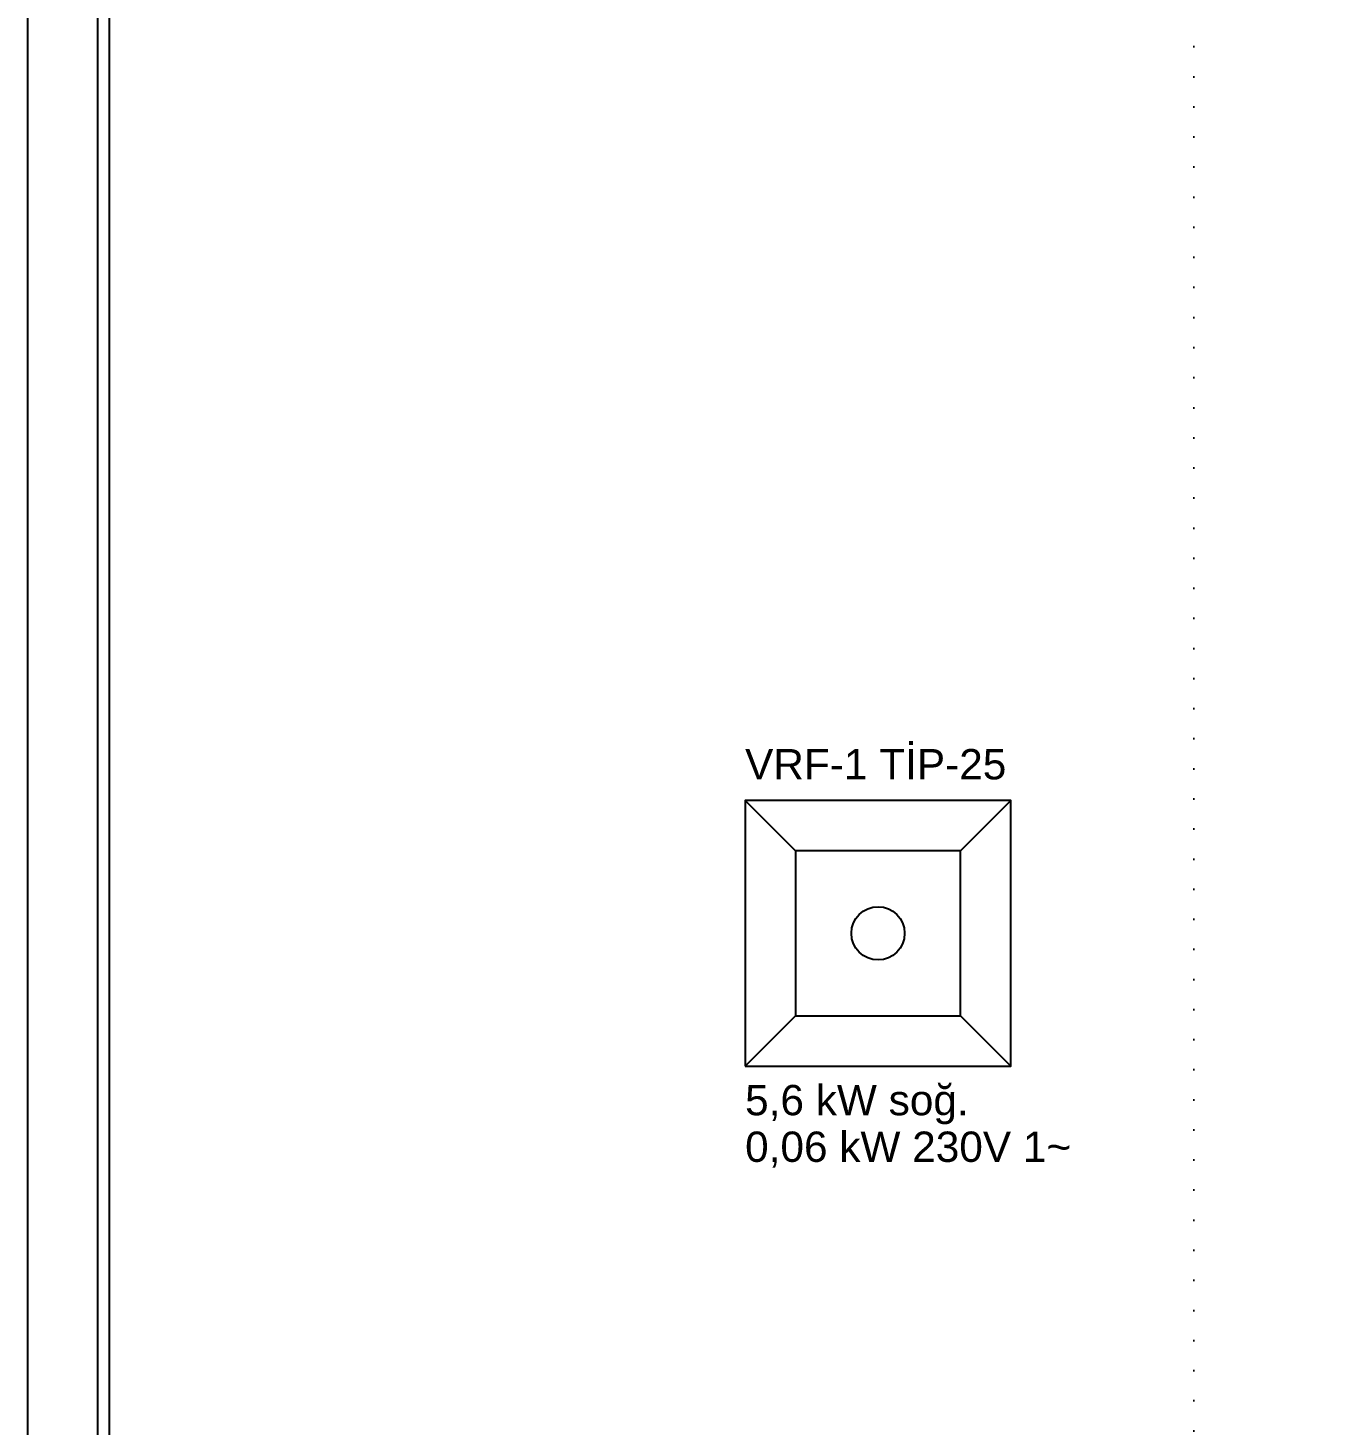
# Model space of a CAD drawing. Header units: inches. Extents: x 21 to 32698, y 13 to 3712.
# Drawn here: x 3711.8 to 3990.5, y 1212.6 to 1512.1 of the extents above; entities that cross this region are included whole.
import ezdxf

# ---------------------------------------------------------------- set-up
doc = ezdxf.new("R2010")
doc.units = ezdxf.units.IN
doc.header["$MEASUREMENT"] = 0
doc.linetypes.add('DOT', pattern=[6.35, 0, -6.35])
for name, color, linetype in [('MEK-ELK-ETIKET', 7, 'Continuous'), ('MEK-ELK-GUC', 6, 'Continuous'), ('MEK-ELK-VRF-IC', 4, 'Continuous')]:
    doc.layers.add(name, color=color, linetype=linetype)
for name, color, linetype, lineweight in [('Z_MİM_-KM-BEAM-RAY', 8, 'DOT', 25), ('Z_MİM_-KM-WALL-PL', 8, 'Continuous', 25), ('Z_MİM_-KM-WALL-PLASTER', 8, 'Continuous', 25)]:
    doc.layers.add(name, color=color, linetype=linetype, lineweight=lineweight)
doc.styles.add('MEK_ELK', font='arial.ttf')

# ---------------------------------------------------------------- blocks, each defined once
blk = doc.blocks.new('-KM_Kiriş İzi_ZK')
at = {"layer": 'Z_MİM_-KM-BEAM-RAY'}
blk.add_line((630, 655), (630, 45), dxfattribs=at)
blk = doc.blocks.new('MEK_VRF_KASET_570')
for p, q in [((-28.5, 28.5), (-17.67, 17.67)), ((28.5, 28.5), (17.67, 17.67)), ((-28.5, -28.5), (-17.67, -17.67)), ((28.5, -28.5), (17.67, -17.67))]:
    blk.add_line(p, q)
for points in [[(-28.5, -28.5), (28.5, -28.5), (28.5, 28.5), (-28.5, 28.5)], [(-17.67, -17.67), (17.67, -17.67), (17.67, 17.67), (-17.67, 17.67)]]:
    blk.add_lwpolyline(points, close=True)
blk.add_circle((0, 0), 5.7)

msp = doc.modelspace()

# ---------------------------------------------------------------- linework, layer by layer
at = {"layer": 'Z_MİM_-KM-WALL-PL'}
for p, q in [((3711.76, 1002.08), (3711.76, 1647.08)), ((3726.76, 1002.08), (3726.76, 1647.08))]:
    msp.add_line(p, q, dxfattribs=at)
at = {"layer": 'Z_MİM_-KM-WALL-PLASTER'}
msp.add_lwpolyline([(4389.26, 1357.08), (4389.26, 1004.58), (3999.26, 1004.58), (3999.26, 1029.58), (3894.26, 1029.58), (3894.26, 1004.58), (3729.26, 1004.58), (3729.26, 1644.58), (3844.26, 1644.58), (3844.26, 1634.58), (3999.26, 1634.58), (3999.26, 1644.58), (4391.76, 1644.58)], dxfattribs=at)

# ---------------------------------------------------------------- block references
at = {"layer": 'MEK-ELK-VRF-IC'}
msp.add_blockref('MEK_VRF_KASET_570', (3894, 1318), dxfattribs=at)
at = {"layer": 'Z_MİM_-KM-BEAM-RAY'}
msp.add_blockref('-KM_Kiriş İzi_ZK', (3331.71, 982.08), dxfattribs=at)

# ---------------------------------------------------------------- texts
at = {"layer": 'MEK-ELK-ETIKET', "style": 'MEK_ELK'}
for s, p in [('VRF-1 TİP-25', (3865.5, 1351)), ('5,6 kW soğ.', (3865.5, 1279))]:
    msp.add_text(s, height=6.5, dxfattribs=at).set_placement(p)
at = {"layer": 'MEK-ELK-GUC', "style": 'MEK_ELK'}
msp.add_text('0,06 kW 230V 1~', height=6.5, dxfattribs=at).set_placement((3865.5, 1269))

doc.saveas('drawing.dxf')
